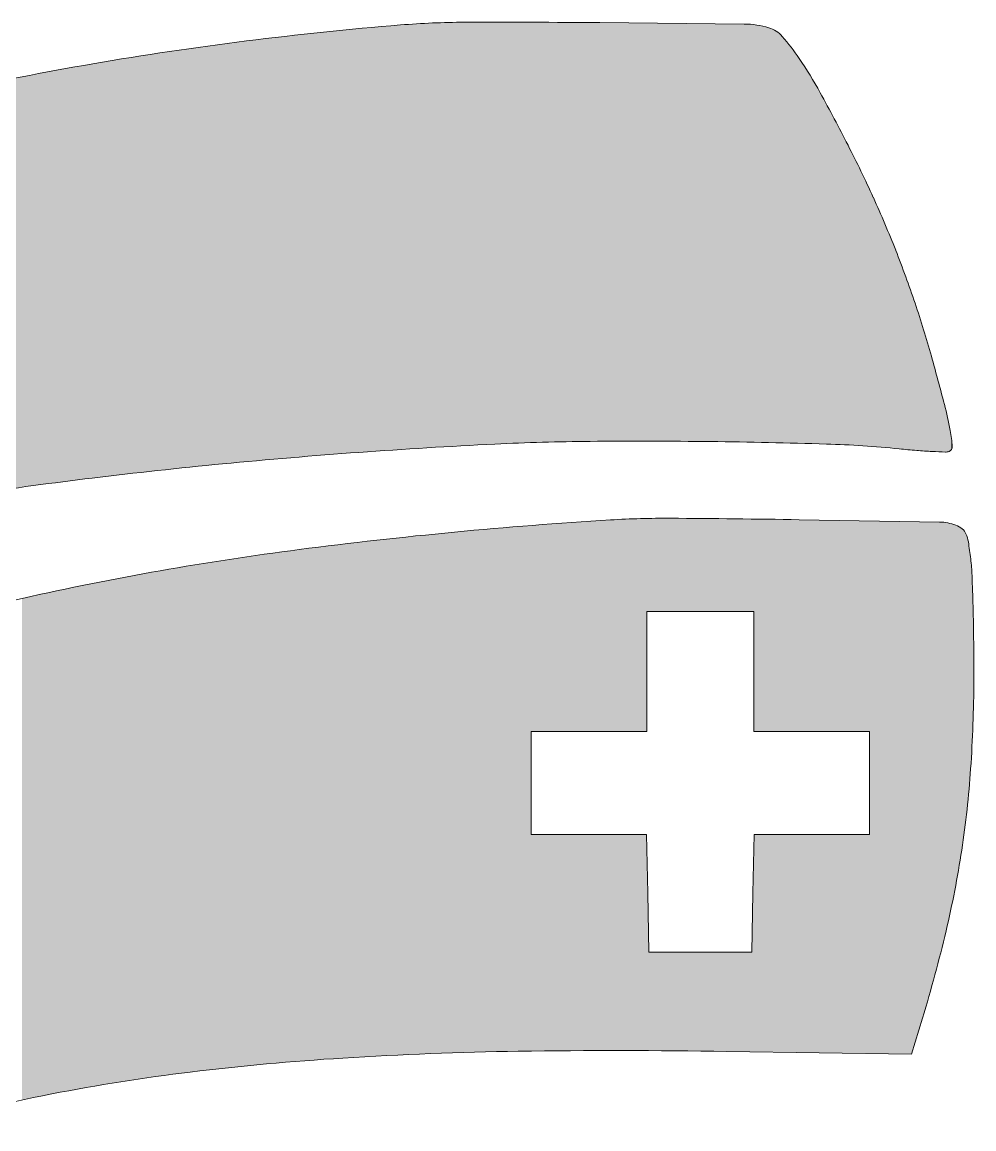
# Model space of a CAD drawing. Extents: x -982 to 937, y -179 to 616.
# Drawn here: x 420.49 to 425.84, y 104.28 to 110.5 of the extents above; entities that cross this region are included whole.
import ezdxf

# ---------------------------------------------------------------- set-up
doc = ezdxf.new("R2010")
doc.units = 0
doc.layers.get('0').update_dxf_attribs({"lineweight": 13})
doc.layers.add('G-XREF-____-OTLN', color=7, linetype='Continuous', lineweight=13)

# ---------------------------------------------------------------- blocks, each defined once
blk = doc.blocks.new('Blockreferenz-A0UJ2GQCXE')
at = {"layer": 'G-XREF-____-OTLN', "color": 242, "linetype": 'ByBlock', "lineweight": -2, "ltscale": 0.13, "true_color": 0xe50029}
for p, q in [((424.5456, 110.4876), (423.7337, 110.4956)), ((425.6438, 107.6895), (424.8554, 107.7026)), ((423.9983, 106.5125), (423.9983, 107.1864)), ((423.9983, 107.1864), (424.6, 107.1864)), ((424.6, 107.1864), (424.6, 106.5125)), ((423.3485, 105.9348), (423.3485, 106.5125)), ((423.3485, 106.5125), (423.9983, 106.5125)), ((424.6, 106.5125), (425.2498, 106.5125)), ((425.2498, 106.5125), (425.2498, 105.9348)), ((423.9969, 105.9348), (423.3485, 105.9348)), ((424.0036, 105.6039), (423.9969, 105.9348)), ((424.6014, 105.9348), (424.5947, 105.6039)), ((425.2498, 105.9348), (424.6014, 105.9348)), ((424.0103, 105.273), (424.0036, 105.6039)), ((424.5947, 105.6039), (424.588, 105.273)), ((424.588, 105.273), (424.0103, 105.273)), ((425.4866, 104.6996), (425.548, 104.902)), ((424.4476, 104.7154), (425.4866, 104.6996))]:
    blk.add_line(p, q, dxfattribs=at)
for centre, major_axis, end_param in [((422.9845, 105.9624), (-0.012, 4.5351), 0.079046), ((423.1671, 37.1857), (0.5666, 73.3099), 0.010384), ((424.2402, 90.627), (-1.6258, 19.8554), 0.087554), ((424.5396, 109.9833), (0.1447, 0.4831), 0.278995), ((424.6379, 110.3117), (0.1216, 0.1062), 0.561969), ((423.8169, 109.5948), (1.0374, 0.6999), 0.1243), ((423.6315, 94.1889), (-2.7471, 16.0753), 0.10173), ((422.7644, 108.8847), (2.208, 1.2169), 0.089813), ((415.039, 104.6271), (10.0901, 5.18), 0.029415), ((419.0618, 106.6923), (6.2096, 2.8203), 0.047958), ((419.4247, 106.8571), (5.9726, 2.359), 0.050173), ((419.6179, 106.9334), (5.8882, 1.985), 0.051005), ((420.0213, 107.0694), (5.5763, 1.5514), 0.053793), ((405.5795, 103.0514), (20.0913, 5.2994), 0.013464), ((423.6961, 107.83), (2.0078, 0.3736), 0.073936), ((424.9484, 108.063), (0.7667, 0.0516), 0.116731), ((423.7917, 94.8475), (-0.1122, 13.2952), 0.040303), ((423.9632, 74.5187), (0.394, 33.6229), 0.020156), ((423.9558, 73.8882), (1.052, 34.2396), 0.018996), ((424.7632, 75.2933), (-2.3831, 32.7877), 0.023412), ((424.7094, 76.033), (-1.5655, 32.0943), 0.023816), ((424.8294, 102.3215), (0.5874, 5.7792), 0.070581), ((425.8999, 112.8535), (-0.4831, -4.7527), 0.020672), ((425.7558, 111.0701), (-0.2407, -2.9783), 0.029379), ((425.815, 112.2252), (-0.2123, -4.1393), 0.017752), ((425.678, 108.136), (-0.0018, -0.0531), 0.399902), ((425.6869, 108.1127), (0.0101, -0.0263), 1.271617), ((424.5243, 77.7739), (-2.9112, 30.2424), 0.024264), ((423.3242, 87.7074), (-2.4439, 20.2293), 0.032731), ((425.4048, 81.4916), (-1.6111, 26.2098), 0.066962), ((424.0981, 102.7492), (0.0332, 4.9614), 0.068077), ((423.5775, 24.8911), (1.2779, 82.8116), 0.008744), ((425.6391, 107.4249), (0.0961, 0.2465), 0.353791), ((425.6847, 107.5419), (0.0861, 0.1091), 0.296432), ((425.7263, 107.5947), (0.0657, 0.029), 0.486077), ((425.6226, 107.5488), (0.1829, 0.029), 0.25932), ((423.3847, 107.194), (2.434, 0.2886), 0.039211), ((424.2458, 90.4719), (-2.2022, 17.063), 0.091924), ((424.6152, 107.3399), (1.211, 0.0487), 0.077794), ((413.709, 106.901), (12.1229, 0.3138), 0.014336), ((423.5521, 93.5698), (-3.0655, 13.6908), 0.102026), ((412.5981, 106.8723), (13.2376, 0.1391), 0.015372), ((410.7884, 106.8533), (15.048, -0.052), 0.013964), ((418.1346, 106.8279), (7.6839, -0.5247), 0.064722), ((420.2595, 106.6828), (5.5088, -0.8364), 0.082496), ((420.1765, 106.6954), (5.5037, -1.3031), 0.081817), ((417.7021, 107.2813), (7.8459, -2.3792), 0.061943), ((423.561, 84.5202), (-0.2852, 20.1958), 0.048854), ((423.8406, 64.7278), (0.607, 39.9875), 0.029303), ((423.2429, 89.5646), (-0.953, 15.1133), 0.056892), ((422.7072, 94.0125), (-1.2751, 10.5868), 0.074), ((422.4278, 95.4354), (-1.775, 9.0406), 0.089961)]:
    blk.add_ellipse(centre, major_axis=major_axis, ratio=1, start_param=0, end_param=end_param, dxfattribs=at)
for points in [[(422.9008, 108.1141), (422.8291, 110.4949), (422.9008, 110.4968)], [(422.9724, 108.118), (422.9008, 110.4968), (422.9724, 110.4975)], [(422.9008, 108.1141), (422.9008, 110.4968), (422.9724, 108.118)], [(422.9724, 108.118), (422.9724, 110.4975), (423.1439, 108.1274)], [(423.1439, 108.1274), (422.9724, 110.4975), (423.1439, 110.4975)], [(423.1439, 108.1274), (423.1439, 110.4975), (423.3531, 108.1355)], [(423.3531, 108.1355), (423.1439, 110.4975), (423.3531, 110.4975)], [(423.3531, 108.1355), (423.3531, 110.4975), (423.4116, 108.1377)], [(423.4116, 108.1377), (423.3531, 110.4975), (423.4116, 110.4972)], [(423.4116, 108.1377), (423.4116, 110.4972), (423.6795, 108.1427)], [(423.6795, 108.1427), (423.4116, 110.4972), (423.6795, 110.4959)], [(422.267, 108.0721), (421.9964, 110.4216), (422.267, 110.4509)], [(422.38, 108.081), (422.267, 110.4509), (422.38, 110.4611)], [(422.267, 108.0721), (422.267, 110.4509), (422.38, 108.081)], [(422.6144, 108.0966), (422.38, 110.4611), (422.6144, 110.4824)], [(422.38, 108.081), (422.38, 110.4611), (422.6144, 108.0966)], [(422.6859, 108.1014), (422.6144, 110.4824), (422.6859, 110.4877)], [(422.6144, 108.0966), (422.6144, 110.4824), (422.6859, 108.1014)], [(422.7574, 108.1062), (422.6859, 110.4877), (422.7574, 110.4918)], [(422.6859, 108.1014), (422.6859, 110.4877), (422.7574, 108.1062)], [(422.7618, 108.1065), (422.7574, 110.4918), (422.7618, 110.492)], [(422.7574, 108.1062), (422.7574, 110.4918), (422.7618, 108.1065)], [(422.8291, 108.1101), (422.7618, 110.492), (422.8291, 110.4949)], [(422.7618, 108.1065), (422.7618, 110.492), (422.8291, 108.1101)], [(422.8291, 108.1101), (422.8291, 110.4949), (422.9008, 108.1141)], [(423.6795, 108.1427), (423.6795, 110.4959), (423.7337, 108.1429)], [(423.7337, 108.1429), (423.6795, 110.4959), (423.7337, 110.4956)], [(423.7337, 108.1429), (423.7337, 110.4956), (424.0183, 108.1438)], [(424.0183, 108.1438), (423.7337, 110.4956), (424.0183, 110.4931)], [(424.0183, 108.1438), (424.0183, 110.4931), (424.1397, 108.143)], [(424.1397, 108.143), (424.0183, 110.4931), (424.1397, 110.492)], [(424.1397, 108.143), (424.1397, 110.492), (424.3572, 108.1416)], [(424.3572, 108.1416), (424.1397, 110.492), (424.3572, 110.4896)], [(424.3572, 108.1416), (424.3572, 110.4896), (424.5456, 108.1385)], [(424.5456, 108.1385), (424.3572, 110.4896), (424.5456, 110.4876)], [(424.5456, 108.1385), (424.5456, 110.4876), (424.569, 108.1381)], [(424.569, 108.1381), (424.5456, 110.4876), (424.569, 110.4867)], [(424.569, 108.1381), (424.569, 110.4867), (424.5924, 108.1377)], [(424.5924, 108.1377), (424.569, 110.4867), (424.5924, 110.4848)], [(424.5924, 108.1377), (424.5924, 110.4848), (424.6157, 108.1373)], [(424.6157, 108.1373), (424.5924, 110.4848), (424.6157, 110.4818)], [(424.6157, 108.1373), (424.6157, 110.4818), (424.6388, 108.1369)], [(424.6388, 108.1369), (424.6157, 110.4818), (424.6388, 110.4778)], [(424.6388, 108.1369), (424.6388, 110.4778), (424.6616, 108.1366)], [(424.6616, 108.1366), (424.6388, 110.4778), (424.6616, 110.4726)], [(424.6616, 108.1366), (424.6616, 110.4726), (424.6825, 108.1362)], [(424.6825, 108.1362), (424.6616, 110.4726), (424.6825, 110.4669)], [(424.6825, 108.1362), (424.6825, 110.4669), (424.6842, 108.1362)], [(424.6842, 108.1362), (424.6825, 110.4669), (424.6842, 110.4664)], [(424.6842, 108.1362), (424.6842, 110.4664), (424.6985, 108.1358)], [(424.6985, 108.1358), (424.6842, 110.4664), (424.6985, 110.4614)], [(424.6985, 108.1358), (424.6985, 110.4614), (424.7122, 108.1354)], [(424.7122, 108.1354), (424.6985, 110.4614), (424.7122, 110.4551)], [(424.7122, 108.1354), (424.7122, 110.4551), (424.7253, 108.1351)], [(424.7253, 108.1351), (424.7122, 110.4551), (424.7253, 110.4475)], [(424.7253, 108.1351), (424.7253, 110.4475), (424.7376, 108.1348)], [(424.7376, 108.1348), (424.7253, 110.4475), (424.7376, 110.4387)], [(424.7376, 108.1348), (424.7376, 110.4387), (424.7491, 108.1345)], [(424.7491, 108.1345), (424.7376, 110.4387), (424.7491, 110.4288)], [(421.6131, 108.0162), (421.574, 110.3696), (421.6131, 110.3746)], [(421.9201, 108.044), (421.6131, 110.3746), (421.9201, 110.4133)], [(421.6131, 108.0162), (421.6131, 110.3746), (421.9201, 108.044)], [(421.9964, 108.0509), (421.9201, 110.4133), (421.9964, 110.4216)], [(421.9201, 108.044), (421.9201, 110.4133), (421.9964, 108.0509)], [(421.9964, 108.0509), (421.9964, 110.4216), (422.267, 108.0721)], [(424.7491, 108.1345), (424.7491, 110.4288), (424.7596, 108.1342)], [(424.7596, 108.1342), (424.7491, 110.4288), (424.7596, 110.4179)], [(424.7596, 108.1342), (424.7596, 110.4179), (424.7764, 108.1338)], [(424.7764, 108.1338), (424.7596, 110.4179), (424.7764, 110.3982)], [(424.7764, 108.1338), (424.7764, 110.3982), (424.7928, 108.1334)], [(424.7928, 108.1334), (424.7764, 110.3982), (424.7928, 110.3782)], [(424.7928, 108.1334), (424.7928, 110.3782), (424.8089, 108.1329)], [(424.8089, 108.1329), (424.7928, 110.3782), (424.8089, 110.3578)], [(421.2288, 107.9766), (420.8844, 110.2642), (421.2288, 110.3199)], [(421.2465, 107.9787), (421.2288, 110.3199), (421.2465, 110.3225)], [(421.2288, 107.9766), (421.2288, 110.3199), (421.2465, 107.9787)], [(421.574, 108.0122), (421.2465, 110.3225), (421.574, 110.3696)], [(421.2465, 107.9787), (421.2465, 110.3225), (421.574, 108.0122)], [(421.574, 108.0122), (421.574, 110.3696), (421.6131, 108.0162)], [(424.8089, 108.1329), (424.8089, 110.3578), (424.8244, 108.1325)], [(424.8244, 108.1325), (424.8089, 110.3578), (424.8244, 110.3371)], [(424.8244, 108.1325), (424.8244, 110.3371), (424.8396, 108.1321)], [(424.8396, 108.1321), (424.8244, 110.3371), (424.8396, 110.316)], [(424.8396, 108.1321), (424.8396, 110.316), (424.8543, 108.1318)], [(424.8543, 108.1318), (424.8396, 110.316), (424.8543, 110.2947)], [(420.8803, 107.9367), (420.6123, 110.2153), (420.8803, 110.2634)], [(420.8844, 107.9372), (420.8803, 110.2634), (420.8844, 110.2642)], [(420.8803, 107.9367), (420.8803, 110.2634), (420.8844, 107.9372)], [(420.8844, 107.9372), (420.8844, 110.2642), (421.2288, 107.9766)], [(424.8543, 108.1318), (424.8543, 110.2947), (424.8793, 108.1311)], [(424.8793, 108.1311), (424.8543, 110.2947), (424.8793, 110.2569)], [(424.8793, 108.1311), (424.8793, 110.2569), (424.9036, 108.1305)], [(424.9036, 108.1305), (424.8793, 110.2569), (424.9036, 110.2187)], [(420.5496, 107.894), (420.341, 110.1618), (420.5496, 110.2029)], [(420.6123, 107.9021), (420.5496, 110.2029), (420.6123, 110.2153)], [(420.5496, 107.894), (420.5496, 110.2029), (420.6123, 107.9021)], [(420.6123, 107.9021), (420.6123, 110.2153), (420.8803, 107.9367)], [(424.9036, 108.1305), (424.9036, 110.2187), (424.9272, 108.1299)], [(424.9272, 108.1299), (424.9036, 110.2187), (424.9272, 110.1801)], [(420.341, 107.8636), (420.341, 110.1618), (420.5496, 107.894)], [(424.9272, 108.1299), (424.9272, 110.1801), (424.9502, 108.1293)], [(424.9502, 108.1293), (424.9272, 110.1801), (424.9502, 110.141)], [(424.9502, 108.1293), (424.9502, 110.141), (424.9724, 108.1287)], [(424.9724, 108.1287), (424.9502, 110.141), (424.9724, 110.1016)], [(424.9724, 108.1287), (424.9724, 110.1016), (425.0078, 108.1278)], [(425.0078, 108.1278), (424.9724, 110.1016), (425.0078, 110.0362)], [(425.0078, 108.1278), (425.0078, 110.0362), (425.0518, 108.126)], [(425.0518, 108.126), (425.0078, 110.0362), (425.0518, 109.9549)], [(425.0518, 108.126), (425.0518, 109.9549), (425.1102, 108.1237)], [(425.1102, 108.1237), (425.0518, 109.9549), (425.1102, 109.8432)], [(425.1102, 108.1237), (425.1102, 109.8432), (425.1291, 108.1226)], [(425.1291, 108.1226), (425.1102, 109.8432), (425.1291, 109.807)], [(425.1291, 108.1226), (425.1291, 109.807), (425.1781, 108.1198)], [(425.1781, 108.1198), (425.1291, 109.807), (425.1781, 109.7097)], [(425.1781, 108.1198), (425.1781, 109.7097), (425.2125, 108.1179)], [(425.2125, 108.1179), (425.1781, 109.7097), (425.2125, 109.6385)], [(425.2125, 108.1179), (425.2125, 109.6385), (425.2256, 108.1169)], [(425.2256, 108.1169), (425.2125, 109.6385), (425.2256, 109.6115)], [(425.2256, 108.1169), (425.2256, 109.6115), (425.2714, 108.1134)], [(425.2714, 108.1134), (425.2256, 109.6115), (425.2714, 109.5126)], [(425.2714, 108.1134), (425.2714, 109.5126), (425.3147, 108.1102)], [(425.3147, 108.1102), (425.2714, 109.5126), (425.3147, 109.4151)], [(425.3147, 108.1102), (425.3147, 109.4151), (425.315, 108.1102)], [(425.315, 108.1102), (425.3147, 109.4151), (425.315, 109.4145)], [(425.315, 108.1102), (425.315, 109.4145), (425.357, 108.1063)], [(425.357, 108.1063), (425.315, 109.4145), (425.357, 109.3156)], [(425.357, 108.1063), (425.357, 109.3156), (425.3973, 108.1025)], [(425.3973, 108.1025), (425.357, 109.3156), (425.3973, 109.216)], [(425.3973, 108.1025), (425.3973, 109.216), (425.4168, 108.1007)], [(425.4168, 108.1007), (425.3973, 109.216), (425.4168, 109.1653)], [(425.4168, 108.1007), (425.4168, 109.1653), (425.4352, 108.099)], [(425.4352, 108.099), (425.4168, 109.1653), (425.4352, 109.1174)], [(425.4352, 108.099), (425.4352, 109.1174), (425.4659, 108.096)], [(425.4659, 108.096), (425.4352, 109.1174), (425.4659, 109.0335)], [(425.4659, 108.096), (425.4659, 109.0335), (425.4715, 108.0955)], [(425.4715, 108.0955), (425.4659, 109.0335), (425.4715, 109.0182)], [(425.4715, 108.0955), (425.4715, 109.0182), (425.5061, 108.0925)], [(425.5061, 108.0925), (425.4715, 109.0182), (425.5061, 108.9184)], [(425.5061, 108.0925), (425.5061, 108.9184), (425.5151, 108.0918)], [(425.5151, 108.0918), (425.5061, 108.9184), (425.5151, 108.8909)], [(425.5151, 108.0918), (425.5151, 108.8909), (425.5384, 108.0901)], [(425.5384, 108.0901), (425.5151, 108.8909), (425.5384, 108.8198)], [(425.5384, 108.0901), (425.5384, 108.8198), (425.5589, 108.0886)], [(425.5589, 108.0886), (425.5384, 108.8198), (425.5589, 108.753)], [(425.5589, 108.0886), (425.5589, 108.753), (425.5689, 108.088)], [(425.5689, 108.088), (425.5589, 108.753), (425.5689, 108.7206)], [(425.5689, 108.088), (425.5689, 108.7206), (425.5976, 108.0863)], [(425.5976, 108.0863), (425.5689, 108.7206), (425.5976, 108.6208)], [(425.5976, 108.0863), (425.5976, 108.6208), (425.6027, 108.086)], [(425.6027, 108.086), (425.5976, 108.6208), (425.6027, 108.6022)], [(425.6027, 108.086), (425.6027, 108.6022), (425.6346, 108.0845)], [(425.6346, 108.0845), (425.6027, 108.6022), (425.6346, 108.486)], [(425.6346, 108.0845), (425.6346, 108.486), (425.6395, 108.0843)], [(425.6395, 108.0843), (425.6346, 108.486), (425.6395, 108.4679)], [(425.6395, 108.0843), (425.6395, 108.4679), (425.6708, 108.0831)], [(425.6708, 108.0831), (425.6395, 108.4679), (425.6708, 108.3508)], [(425.6708, 108.0831), (425.6708, 108.3508), (425.6762, 108.0829)], [(425.6762, 108.0829), (425.6708, 108.3508), (425.6762, 108.3293)], [(425.6762, 108.0829), (425.6762, 108.3293), (425.6798, 108.0829)], [(425.6798, 108.0829), (425.6762, 108.3293), (425.6798, 108.3153)], [(425.6798, 108.0829), (425.6798, 108.3153), (425.6801, 108.0829)], [(425.6801, 108.0829), (425.6798, 108.3153), (425.6801, 108.3142)], [(425.6801, 108.0829), (425.6801, 108.3142), (425.6833, 108.0831)], [(425.6833, 108.0831), (425.6801, 108.3142), (425.6833, 108.3004)], [(425.6833, 108.0831), (425.6833, 108.3004), (425.6868, 108.0836)], [(425.6868, 108.0836), (425.6833, 108.3004), (425.6868, 108.2854)], [(425.6868, 108.0836), (425.6868, 108.2854), (425.6887, 108.0839)], [(425.6887, 108.0839), (425.6868, 108.2854), (425.6887, 108.2775)], [(425.6887, 108.0839), (425.6887, 108.2775), (425.6903, 108.0843)], [(425.6903, 108.0843), (425.6887, 108.2775), (425.6903, 108.27)], [(425.6903, 108.0843), (425.6903, 108.27), (425.6937, 108.0852)], [(425.6937, 108.0852), (425.6903, 108.27), (425.6937, 108.2541)], [(425.6937, 108.0852), (425.6937, 108.2541), (425.6966, 108.0862)], [(425.6966, 108.0862), (425.6937, 108.2541), (425.6966, 108.2406)], [(425.6966, 108.0862), (425.6966, 108.2406), (425.697, 108.0864)], [(425.697, 108.0864), (425.6966, 108.2406), (425.697, 108.2383)], [(425.697, 108.0864), (425.697, 108.2383), (425.7011, 108.0883)], [(425.7011, 108.0883), (425.697, 108.2383), (425.7011, 108.2177)], [(425.7011, 108.0883), (425.7011, 108.2177), (425.7038, 108.0902)], [(425.7038, 108.0902), (425.7011, 108.2177), (425.7038, 108.2035)], [(425.7038, 108.0902), (425.7038, 108.2035), (425.7048, 108.0908)], [(425.7048, 108.0908), (425.7038, 108.2035), (425.7048, 108.1983)], [(425.7048, 108.0908), (425.7048, 108.1983), (425.7064, 108.0924)], [(425.7064, 108.0924), (425.7048, 108.1983), (425.7064, 108.1888)], [(425.7064, 108.0924), (425.7064, 108.1888), (425.708, 108.0939)], [(425.708, 108.0939), (425.7064, 108.1888), (425.708, 108.1788)], [(425.708, 108.0939), (425.708, 108.1788), (425.7087, 108.0949)], [(425.7087, 108.0949), (425.708, 108.1788), (425.7087, 108.174)], [(425.7087, 108.0949), (425.7087, 108.174), (425.7107, 108.0975)], [(425.7107, 108.0975), (425.7087, 108.174), (425.7107, 108.1596)], [(425.7107, 108.0975), (425.7107, 108.1596), (425.7108, 108.0976)], [(425.7108, 108.0976), (425.7107, 108.1596), (425.7108, 108.1592)], [(425.7108, 108.0976), (425.7108, 108.1592), (425.7125, 108.1009)], [(425.7125, 108.1009), (425.7108, 108.1592), (425.7125, 108.1444)], [(425.7125, 108.1009), (425.7125, 108.1444), (425.7128, 108.1015)], [(425.7128, 108.1015), (425.7125, 108.1444), (425.7128, 108.1411)], [(425.7128, 108.1015), (425.7128, 108.1411), (425.7139, 108.1047)], [(425.7139, 108.1047), (425.7128, 108.1411), (425.7139, 108.1295)], [(425.7139, 108.1047), (425.7139, 108.1295), (425.7143, 108.1057)], [(425.7143, 108.1057), (425.7139, 108.1295), (425.7143, 108.1252)], [(425.7143, 108.1057), (425.7143, 108.1252), (425.715, 108.1101)], [(425.715, 108.1101), (425.7143, 108.1252), (425.715, 108.1153)], [(425.715, 108.1101), (425.715, 108.1153), (425.7151, 108.1146)], [(423.7937, 106.5125), (423.3552, 107.6708), (423.7937, 107.7014)], [(423.878, 106.5125), (423.7937, 107.7014), (423.878, 107.7059)], [(423.7937, 106.5125), (423.7937, 107.7014), (423.878, 106.5125)], [(423.9624, 106.5125), (423.878, 107.7059), (423.9624, 107.7089)], [(423.878, 106.5125), (423.878, 107.7059), (423.9624, 106.5125)], [(423.9983, 107.1864), (423.9624, 107.7089), (423.9983, 107.7096)], [(423.9624, 106.5125), (423.9624, 107.7089), (423.9983, 106.5125)], [(423.9983, 106.5125), (423.9624, 107.7089), (423.9983, 107.1864)], [(424.0469, 107.1864), (423.9983, 107.7096), (424.0469, 107.7105)], [(423.9983, 107.1864), (423.9983, 107.7096), (424.0469, 107.1864)], [(424.1313, 107.1864), (424.0469, 107.7105), (424.1313, 107.7106)], [(424.0469, 107.1864), (424.0469, 107.7105), (424.1313, 107.1864)], [(424.1313, 107.1864), (424.1313, 107.7106), (424.4934, 107.1864)], [(424.4934, 107.1864), (424.1313, 107.7106), (424.4934, 107.7074)], [(424.4934, 107.1864), (424.4934, 107.7074), (424.6, 107.1864)], [(424.6, 107.1864), (424.4934, 107.7074), (424.6, 107.706)], [(424.6, 107.1864), (424.6, 107.706), (424.8554, 106.5125)], [(424.8554, 106.5125), (424.6, 107.706), (424.8554, 107.7026)], [(424.8554, 106.5125), (424.8554, 107.7026), (425.2498, 106.5125)], [(425.2498, 106.5125), (424.8554, 107.7026), (425.2498, 107.6961)], [(423.2757, 104.716), (422.9469, 107.6354), (423.2757, 107.6639)], [(423.3485, 106.5125), (423.2757, 107.6639), (423.3485, 107.6702)], [(423.2757, 104.716), (423.2757, 107.6639), (423.3485, 104.7165)], [(423.3485, 104.7165), (423.2757, 107.6639), (423.3485, 105.9348)], [(423.3485, 105.9348), (423.2757, 107.6639), (423.3485, 106.5125)], [(423.3552, 106.5125), (423.3485, 107.6702), (423.3552, 107.6708)], [(423.3485, 106.5125), (423.3485, 107.6702), (423.3552, 106.5125)], [(423.3552, 106.5125), (423.3552, 107.6708), (423.7937, 106.5125)], [(425.2498, 106.5125), (425.2498, 107.6961), (425.4866, 104.6996)], [(425.4866, 104.6996), (425.2498, 107.6961), (425.4866, 107.6921)], [(425.4866, 104.6996), (425.4866, 107.6921), (425.548, 104.902)], [(425.548, 104.902), (425.4866, 107.6921), (425.548, 107.6911)], [(425.548, 104.902), (425.548, 107.6911), (425.5839, 105.0238)], [(425.5839, 105.0238), (425.548, 107.6911), (425.5839, 107.6905)], [(425.5839, 105.0238), (425.5839, 107.6905), (425.6179, 105.1461)], [(425.6179, 105.1461), (425.5839, 107.6905), (425.6179, 107.6899)], [(425.6179, 105.1461), (425.6179, 107.6899), (425.6438, 105.2452)], [(425.6438, 105.2452), (425.6179, 107.6899), (425.6438, 107.6895)], [(425.6438, 105.2452), (425.6438, 107.6895), (425.65, 105.269)], [(425.65, 105.269), (425.6438, 107.6895), (425.65, 107.6892)], [(425.65, 105.269), (425.65, 107.6892), (425.6594, 105.3072)], [(425.6594, 105.3072), (425.65, 107.6892), (425.6594, 107.6887)], [(425.6594, 105.3072), (425.6594, 107.6887), (425.6749, 105.3705)], [(425.6749, 105.3705), (425.6594, 107.6887), (425.6749, 107.6871)], [(425.6749, 105.3705), (425.6749, 107.6871), (425.6802, 105.3923)], [(425.6802, 105.3923), (425.6749, 107.6871), (425.6802, 107.6862)], [(425.6802, 105.3923), (425.6802, 107.6862), (425.6903, 105.4363)], [(425.6903, 105.4363), (425.6802, 107.6862), (425.6903, 107.6845)], [(425.6903, 105.4363), (425.6903, 107.6845), (425.7008, 105.4825)], [(425.7008, 105.4825), (425.6903, 107.6845), (425.7008, 107.6821)], [(425.7008, 105.4825), (425.7008, 107.6821), (425.7055, 105.5047)], [(425.7055, 105.5047), (425.7008, 107.6821), (425.7055, 107.681)], [(425.7055, 105.5047), (425.7055, 107.681), (425.7199, 105.5731)], [(425.7199, 105.5731), (425.7055, 107.681), (425.7199, 107.6768)], [(425.7199, 105.5731), (425.7199, 107.6768), (425.7205, 105.5759)], [(425.7205, 105.5759), (425.7199, 107.6768), (425.7205, 107.6767)], [(425.7205, 105.5759), (425.7205, 107.6767), (425.7352, 105.6516)], [(425.7352, 105.6516), (425.7205, 107.6767), (425.7352, 107.6714)], [(425.7352, 105.6516), (425.7352, 107.6714), (425.7375, 105.6639)], [(425.7375, 105.6639), (425.7352, 107.6714), (425.7375, 107.6705)], [(425.7375, 105.6639), (425.7375, 107.6705), (425.7415, 105.6862)], [(425.7415, 105.6862), (425.7375, 107.6705), (425.7415, 107.6688)], [(425.7415, 105.6862), (425.7415, 107.6688), (425.7477, 105.7213)], [(425.7477, 105.7213), (425.7415, 107.6688), (425.7477, 107.6658)], [(425.7477, 105.7213), (425.7477, 107.6658), (425.7537, 105.7551)], [(425.7537, 105.7551), (425.7477, 107.6658), (425.7537, 107.6626)], [(425.7537, 105.7551), (425.7537, 107.6626), (425.7537, 105.7554)], [(425.7537, 105.7554), (425.7537, 107.6626), (425.7537, 107.6626)], [(425.7537, 105.7554), (425.7537, 107.6626), (425.7596, 105.7921)], [(425.7596, 105.7921), (425.7537, 107.6626), (425.7596, 107.659)], [(425.7596, 105.7921), (425.7596, 107.659), (425.7653, 105.8276)], [(425.7653, 105.8276), (425.7596, 107.659), (425.7653, 107.6552)], [(425.7653, 105.8276), (425.7653, 107.6552), (425.7683, 105.8464)], [(425.7683, 105.8464), (425.7653, 107.6552), (425.7683, 107.6529)], [(425.7683, 105.8464), (425.7683, 107.6529), (425.7708, 105.8637)], [(425.7708, 105.8637), (425.7683, 107.6529), (425.7708, 107.651)], [(425.7708, 105.8637), (425.7708, 107.651), (425.7752, 105.8945)], [(425.7752, 105.8945), (425.7708, 107.651), (425.7752, 107.6473)], [(425.7752, 105.8945), (425.7752, 107.6473), (425.7793, 105.9231)], [(425.7793, 105.9231), (425.7752, 107.6473), (425.7793, 107.6431)], [(425.7793, 105.9231), (425.7793, 107.6431), (425.7814, 105.9374)], [(425.7814, 105.9374), (425.7793, 107.6431), (425.7814, 107.6407)], [(425.7814, 105.9374), (425.7814, 107.6407), (425.7831, 105.9508)], [(425.7831, 105.9508), (425.7814, 107.6407), (425.7831, 107.6387)], [(425.7831, 105.9508), (425.7831, 107.6387), (425.7864, 105.9774)], [(425.7864, 105.9774), (425.7831, 107.6387), (425.7864, 107.634)], [(422.48, 104.6884), (422.2898, 107.5646), (422.48, 107.5875)], [(422.6183, 104.696), (422.48, 107.5875), (422.6183, 107.6018)], [(422.48, 104.6884), (422.48, 107.5875), (422.6183, 104.696)], [(422.9173, 104.7075), (422.6183, 107.6018), (422.9173, 107.6328)], [(422.6183, 104.696), (422.6183, 107.6018), (422.9173, 104.7075)], [(422.9469, 104.7086), (422.9173, 107.6328), (422.9469, 107.6354)], [(422.9173, 104.7075), (422.9173, 107.6328), (422.9469, 104.7086)], [(422.9469, 104.7086), (422.9469, 107.6354), (423.2757, 104.716)], [(425.7864, 105.9774), (425.7864, 107.634), (425.7894, 106.001)], [(425.7894, 106.001), (425.7864, 107.634), (425.7894, 107.629)], [(425.7894, 106.001), (425.7894, 107.629), (425.792, 106.0212)], [(425.792, 106.0212), (425.7894, 107.629), (425.792, 107.6237)], [(425.792, 106.0212), (425.792, 107.6237), (425.7929, 106.0286)], [(425.7929, 106.0286), (425.792, 107.6237), (425.7929, 107.6215)], [(425.7929, 106.0286), (425.7929, 107.6215), (425.7951, 106.0481)], [(425.7951, 106.0481), (425.7929, 107.6215), (425.7951, 107.6164)], [(425.7951, 106.0481), (425.7951, 107.6164), (425.7978, 106.0732)], [(425.7978, 106.0732), (425.7951, 107.6164), (425.7978, 107.6088)], [(425.7978, 106.0732), (425.7978, 107.6088), (425.8002, 106.0953)], [(425.8002, 106.0953), (425.7978, 107.6088), (425.8002, 107.6012)], [(425.8002, 106.0953), (425.8002, 107.6012), (425.8023, 106.1144)], [(425.8023, 106.1144), (425.8002, 107.6012), (425.8023, 107.5935)], [(425.8023, 106.1144), (425.8023, 107.5935), (425.803, 106.12)], [(425.803, 106.12), (425.8023, 107.5935), (425.803, 107.5908)], [(425.803, 106.12), (425.803, 107.5908), (425.8041, 106.1324)], [(425.8041, 106.1324), (425.803, 107.5908), (425.8041, 107.5857)], [(425.8041, 106.1324), (425.8041, 107.5857), (425.8055, 106.1476)], [(425.8055, 106.1476), (425.8041, 107.5857), (425.8055, 107.5778)], [(425.8055, 106.1476), (425.8055, 107.5778), (425.8115, 106.2116)], [(425.8115, 106.2116), (425.8055, 107.5778), (425.8115, 107.5377)], [(422.0034, 104.6572), (421.7303, 107.4915), (422.0034, 107.5293)], [(422.0436, 104.6601), (422.0034, 107.5293), (422.0436, 107.5349)], [(422.0034, 104.6572), (422.0034, 107.5293), (422.0436, 104.6601)], [(422.2898, 104.6779), (422.0436, 107.5349), (422.2898, 107.5646)], [(422.0436, 104.6601), (422.0436, 107.5349), (422.2898, 104.6779)], [(422.2898, 104.6779), (422.2898, 107.5646), (422.48, 104.6884)], [(425.8115, 106.2116), (425.8115, 107.5377), (425.8126, 106.226)], [(425.8126, 106.226), (425.8115, 107.5377), (425.8126, 107.5303)], [(425.8126, 106.226), (425.8126, 107.5303), (425.8185, 106.3032)], [(425.8185, 106.3032), (425.8126, 107.5303), (425.8185, 107.4842)], [(421.7174, 104.6309), (421.432, 107.4446), (421.7174, 107.4895)], [(421.7303, 104.6321), (421.7174, 107.4895), (421.7303, 107.4915)], [(421.7174, 104.6309), (421.7174, 107.4895), (421.7303, 104.6321)], [(421.7303, 104.6321), (421.7303, 107.4915), (422.0034, 104.6572)], [(425.8185, 106.3032), (425.8185, 107.4842), (425.8187, 106.3067)], [(425.8187, 106.3067), (425.8185, 107.4842), (425.8187, 107.4826)], [(425.8187, 106.3067), (425.8187, 107.4826), (425.8213, 106.349)], [(425.8213, 106.349), (425.8187, 107.4826), (425.8213, 107.4592)], [(425.8213, 106.349), (425.8213, 107.4592), (425.8234, 106.3838)], [(425.8234, 106.3838), (425.8213, 107.4592), (425.8234, 107.4357)], [(421.2364, 104.5739), (421.1063, 107.3875), (421.2364, 107.4104)], [(421.4178, 104.5975), (421.2364, 107.4104), (421.4178, 107.4424)], [(421.2364, 104.5739), (421.2364, 107.4104), (421.4178, 104.5975)], [(421.432, 104.5993), (421.4178, 107.4424), (421.432, 107.4446)], [(421.4178, 104.5975), (421.4178, 107.4424), (421.432, 104.5993)], [(421.432, 104.5993), (421.432, 107.4446), (421.7174, 104.6309)], [(425.8234, 106.3838), (425.8234, 107.4357), (425.825, 106.411)], [(425.825, 106.411), (425.8234, 107.4357), (425.825, 107.4122)], [(425.825, 106.411), (425.825, 107.4122), (425.826, 106.4276)], [(425.826, 106.4276), (425.825, 107.4122), (425.826, 107.3921)], [(425.826, 106.4276), (425.826, 107.3921), (425.8262, 106.4316)], [(425.8262, 106.4316), (425.826, 107.3921), (425.8262, 107.3886)], [(425.8262, 106.4316), (425.8262, 107.3886), (425.8293, 106.5041)], [(425.8293, 106.5041), (425.8262, 107.3886), (425.8293, 107.3018)], [(420.7959, 104.5028), (420.6528, 107.2963), (420.7959, 107.327)], [(420.8467, 104.5123), (420.7959, 107.327), (420.8467, 107.3369)], [(420.7959, 104.5028), (420.7959, 107.327), (420.8467, 104.5123)], [(421.0413, 104.5449), (420.8467, 107.3369), (421.0413, 107.3748)], [(420.8467, 104.5123), (420.8467, 107.3369), (421.0413, 104.5449)], [(421.1063, 104.5546), (421.0413, 107.3748), (421.1063, 107.3875)], [(421.0413, 104.5449), (421.0413, 107.3748), (421.1063, 104.5546)], [(421.1063, 104.5546), (421.1063, 107.3875), (421.2364, 104.5739)], [(420.6528, 104.4761), (420.4904, 107.2615), (420.6528, 107.2963)], [(420.6528, 104.4761), (420.6528, 107.2963), (420.7959, 104.5028)], [(425.8293, 106.5041), (425.8293, 107.3018), (425.8315, 106.5521)], [(425.8315, 106.5521), (425.8293, 107.3018), (425.8315, 107.2301)], [(420.4904, 104.4427), (420.4866, 107.2607), (420.4904, 107.2615)], [(420.4866, 104.4418), (420.4866, 107.2607), (420.4904, 104.4427)], [(420.4904, 104.4427), (420.4904, 107.2615), (420.6528, 104.4761)], [(425.8315, 106.5521), (425.8315, 107.2301), (425.8319, 106.5683)], [(425.8319, 106.5683), (425.8315, 107.2301), (425.8319, 107.2149)], [(425.8319, 106.5683), (425.8319, 107.2149), (425.8342, 106.6492)], [(425.8342, 106.6492), (425.8319, 107.2149), (425.8342, 107.1132)], [(424.6, 106.5125), (424.6, 107.1864), (424.8554, 106.5125)], [(425.8342, 106.6492), (425.8342, 107.1132), (425.8349, 106.6767)], [(425.8349, 106.6767), (425.8342, 107.1132), (425.8349, 107.06)], [(425.8349, 106.6767), (425.8349, 107.06), (425.8356, 106.7371)], [(425.8356, 106.7371), (425.8349, 107.06), (425.8356, 107.0114)], [(425.8356, 106.7371), (425.8356, 107.0114), (425.8363, 106.801)], [(425.8363, 106.801), (425.8356, 107.0114), (425.8363, 106.9064)], [(425.8363, 106.801), (425.8363, 106.9064), (425.8364, 106.8013)], [(425.2498, 105.9348), (425.2498, 106.5125), (425.4866, 104.6996)], [(423.3485, 104.7165), (423.3485, 105.9348), (423.8617, 104.72)], [(423.8617, 104.72), (423.3485, 105.9348), (423.8617, 105.9348)], [(423.8617, 104.72), (423.8617, 105.9348), (423.9969, 104.7189)], [(423.9969, 104.7189), (423.8617, 105.9348), (423.9969, 105.9348)], [(423.9969, 104.7189), (423.9969, 105.9348), (424.0103, 104.7188)], [(424.0103, 104.7188), (423.9969, 105.9348), (424.0103, 105.273)], [(424.6014, 104.713), (424.588, 105.273), (424.6014, 105.9348)], [(424.6014, 104.713), (424.6014, 105.9348), (425.2498, 104.7032)], [(425.2498, 104.7032), (424.6014, 105.9348), (425.2498, 105.9348)], [(425.2498, 104.7032), (425.2498, 105.9348), (425.4866, 104.6996)], [(424.0103, 104.7188), (424.0103, 105.273), (424.4476, 104.7154)], [(424.4476, 104.7154), (424.0103, 105.273), (424.4476, 105.273)], [(424.4476, 104.7154), (424.4476, 105.273), (424.588, 104.7132)], [(424.588, 104.7132), (424.4476, 105.273), (424.588, 105.273)], [(424.588, 104.7132), (424.588, 105.273), (424.6014, 104.713)]]:
    blk.add_solid(points, dxfattribs=at)

msp = doc.modelspace()

# ---------------------------------------------------------------- block references
at = {"ltscale": 0.13}
msp.add_blockref('Blockreferenz-A0UJ2GQCXE', (0, 0), dxfattribs=at)

doc.saveas('drawing.dxf')
